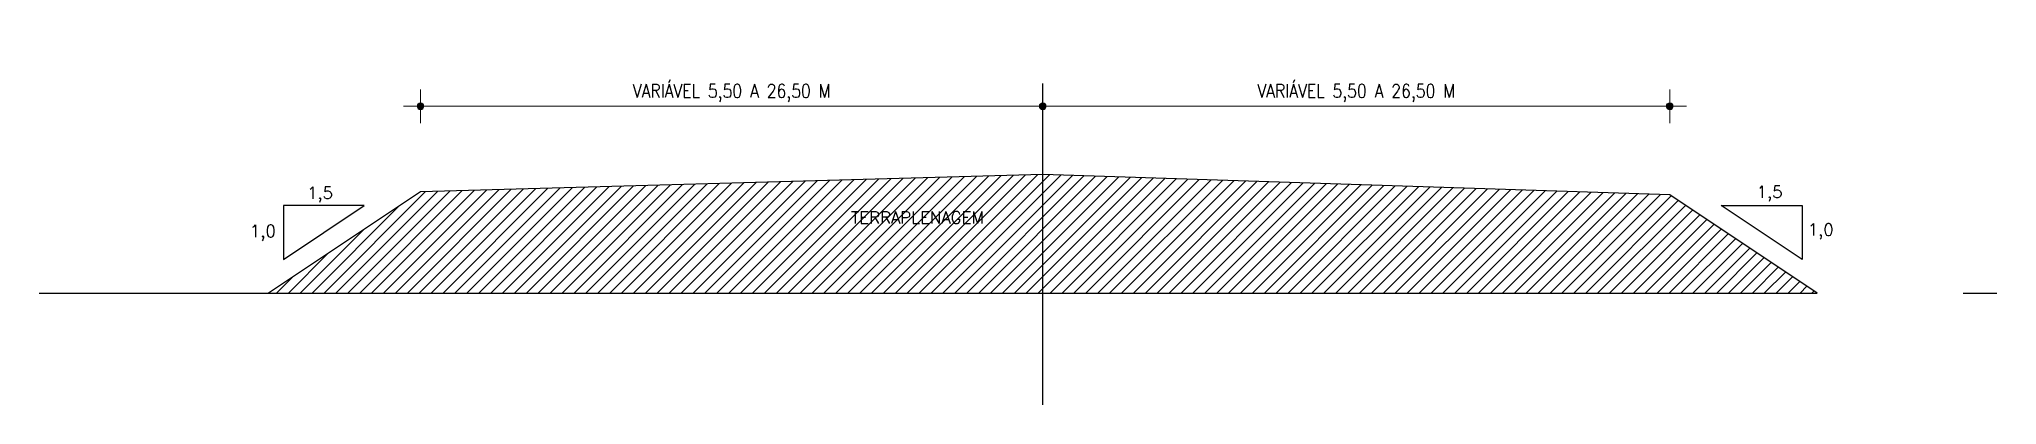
# Model space of a CAD drawing. Header units: metres. Extents: x 437434 to 437725, y 9614814 to 9614868.
import ezdxf
from ezdxf.enums import TextEntityAlignment as Align

# ---------------------------------------------------------------- set-up
doc = ezdxf.new("R2010")
doc.units = ezdxf.units.M
doc.header["$PDMODE"] = 35
doc.header["$PDSIZE"] = 0.1
doc.linetypes.add('HIDDEN', pattern=[9.525, 6.35, -3.175])
doc.layers.add('Borda da Terraplenagem', color=7, linetype='Continuous', lineweight=13)
doc.styles.add('ABC', font='romans.shx')
doc.styles.add('TEXT_DIM', font='Romans.shx', dxfattribs={"width": 0.85})
doc.dimstyles.new('DIM_1_100', dxfattribs={"dimscale": 0.1, "dimtxt": 2, "dimasz": 1, "dimexe": 0.03, "dimexo": 0.06, "dimgap": 0.6, "dimtad": 1, "dimdec": 3, "dimzin": 4, "dimdsep": 46, "dimtxsty": 'TEXT_DIM', "dimblk1": 'B', "dimblk2": 'B', "dimsah": 1, "dimcen": -0.2, "dimse1": 1, "dimse2": 1, "dimclrd": 256, "dimclre": 256, "dimclrt": 7, "dimadec": 0, "dimazin": 0, "dimtfac": 1, "dimtdec": 3, "dimtix": 1, "dimtmove": 0, "dimatfit": 1, "dimldrblk": 'B', "dimfxl": 1, "dimtolj": 1, "dimtzin": 4, "dimlwd": -1, "dimlwe": -1, "dimarcsym": 0})

# ---------------------------------------------------------------- blocks, each defined once
blk = doc.blocks.new('B')
h = blk.add_hatch(color=256)
edge = h.paths.add_edge_path()
edge.add_arc((0, 0), 0.5, 0, 360)
for p, q in [((-2.5, 0), (2.5, 0)), ((0, -2.5), (0, 2.5))]:
    blk.add_line(p, q)
blk.add_circle((0, 0), 0.5)
blk = doc.blocks.new('*D1')
at = {"layer": 'Borda da Terraplenagem', "transparency": 16777216}
blk.add_line((437491.69, 9614858.48), (437582.11, 9614858.48), dxfattribs=at)
at = {"layer": 'Defpoints', "color": 0, "transparency": 16777216}
for p in [(437583.11, 9614858.48), (437583.11, 9614848.34), (437490.69, 9614845.8)]:
    blk.add_point(p, dxfattribs=at)
at = {"layer": 'Borda da Terraplenagem', "transparency": 16777216, "rotation": 180}
blk.add_blockref('B', (437490.69, 9614858.48), dxfattribs=at)
at = {"layer": 'Borda da Terraplenagem', "transparency": 16777216}
blk.add_blockref('B', (437583.11, 9614858.48), dxfattribs=at)
at = {"layer": 'Borda da Terraplenagem', "color": 7, "transparency": 16777216, "insert": (437536.9, 9614860.46), "char_height": 2, "attachment_point": 5, "style": 'TEXT_DIM'}
blk.add_mtext('\\A1;VARIÁVEL 5,50 A 26,50 M', dxfattribs=at)
blk = doc.blocks.new('*D2')
at = {"layer": 'Borda da Terraplenagem', "transparency": 16777216}
blk.add_line((437675.22, 9614858.48), (437584.11, 9614858.48), dxfattribs=at)
at = {"layer": 'Defpoints', "color": 0, "transparency": 16777216}
for p in [(437583.11, 9614858.48), (437583.11, 9614845.33), (437676.22, 9614845.33)]:
    blk.add_point(p, dxfattribs=at)
at = {"layer": 'Borda da Terraplenagem', "transparency": 16777216, "rotation": 180}
blk.add_blockref('B', (437583.11, 9614858.48), dxfattribs=at)
at = {"layer": 'Borda da Terraplenagem', "transparency": 16777216}
blk.add_blockref('B', (437676.22, 9614858.48), dxfattribs=at)
at = {"layer": 'Borda da Terraplenagem', "color": 7, "transparency": 16777216, "insert": (437629.66, 9614860.46), "char_height": 2, "attachment_point": 5, "style": 'TEXT_DIM'}
blk.add_mtext('\\A1;VARIÁVEL 5,50 A 26,50 M', dxfattribs=at)

msp = doc.modelspace()

# ---------------------------------------------------------------- hatches: boundary and pattern name
h = msp.add_hatch()
h.set_pattern_fill('ANSI31', color=111, scale=10, style=0)
h.set_pattern_definition([(45, (437259.0887, 9614344.7581), (-0.8838835, 0.8838835), [])])
h.paths.add_polyline_path([(437583.1084, 9614830.7396), (437583.1084, 9614848.3415), (437490.6928, 9614845.7958), (437468.1084, 9614830.7396)])
h.paths.add_polyline_path([(437698.1084, 9614830.7396), (437676.2188, 9614845.3326), (437583.1084, 9614848.3415), (437583.1084, 9614830.7396)])
h.paths.add_polyline_path([(437553.2825, 9614840.6045), (437575.6968, 9614840.6045), (437575.6968, 9614843.3045), (437553.2825, 9614843.3045)], flags=24)

# ---------------------------------------------------------------- linework, layer by layer
at = {"color": 1, "linetype": 'HIDDEN', "ltscale": 10}
msp.add_line((437583.1084, 9614814.1502), (437583.1084, 9614861.8504), dxfattribs=at)
for p, q in [((437482.3377, 9614843.75), (437470.3377, 9614843.75)), ((437470.3377, 9614843.75), (437470.3377, 9614835.75)), ((437470.3377, 9614835.75), (437482.3377, 9614843.75)), ((437683.879, 9614843.75), (437695.879, 9614843.75)), ((437695.879, 9614835.75), (437683.879, 9614843.75)), ((437695.879, 9614843.75), (437695.879, 9614835.75))]:
    msp.add_line(p, q)
at = {"color": 3, "linetype": 'HIDDEN', "ltscale": 10}
msp.add_line((437434.0583, 9614830.7396), (437724.8069, 9614830.7396), dxfattribs=at)
at = {"color": 111}
msp.add_lwpolyline([(437583.1084, 9614848.3415), (437490.6928, 9614845.7958), (437468.1084, 9614830.7396), (437698.1084, 9614830.7396), (437676.2188, 9614845.3326), (437583.1084, 9614848.3415)], dxfattribs=at)

# ---------------------------------------------------------------- texts
at = {"color": 7, "linetype": 'Continuous', "style": 'ABC'}
for s, p in [('1,5', (437475.7681, 9614844.7332)), ('1,5', (437691.056, 9614844.8881)), ('TERRAPLENAGEM', (437564.4896, 9614841.0545)), ('1,0', (437467.2807, 9614839.0708)), ('1,0', (437698.6466, 9614839.2795))]:
    msp.add_text(s, height=1.8, dxfattribs=at).set_placement(p, align=Align.CENTER)

# ---------------------------------------------------------------- dimensions: what is measured, and where the dimension line sits
at = {"layer": 'Borda da Terraplenagem', "color": 2}
for p1, p2, picture, middle in [((437490.6928, 9614845.7958), (437583.1084, 9614848.3415), '*D1', (437536.9006, 9614860.4589)), ((437676.2188, 9614845.3326), (437583.1084, 9614845.3326), '*D2', (437629.6636, 9614860.4589))]:
    dim = msp.add_linear_dim(base=(437583.1084, 9614858.478), p1=p1, p2=p2, text='VARIÁVEL 5,50 A 26,50 M', dimstyle='DIM_1_100', override={"dimscale": 1, "dimarcsym": 1}, dxfattribs=at)
    dim.commit()
    dim.dimension.update_dxf_attribs({"geometry": picture, "text_midpoint": middle})

doc.saveas('drawing.dxf')
